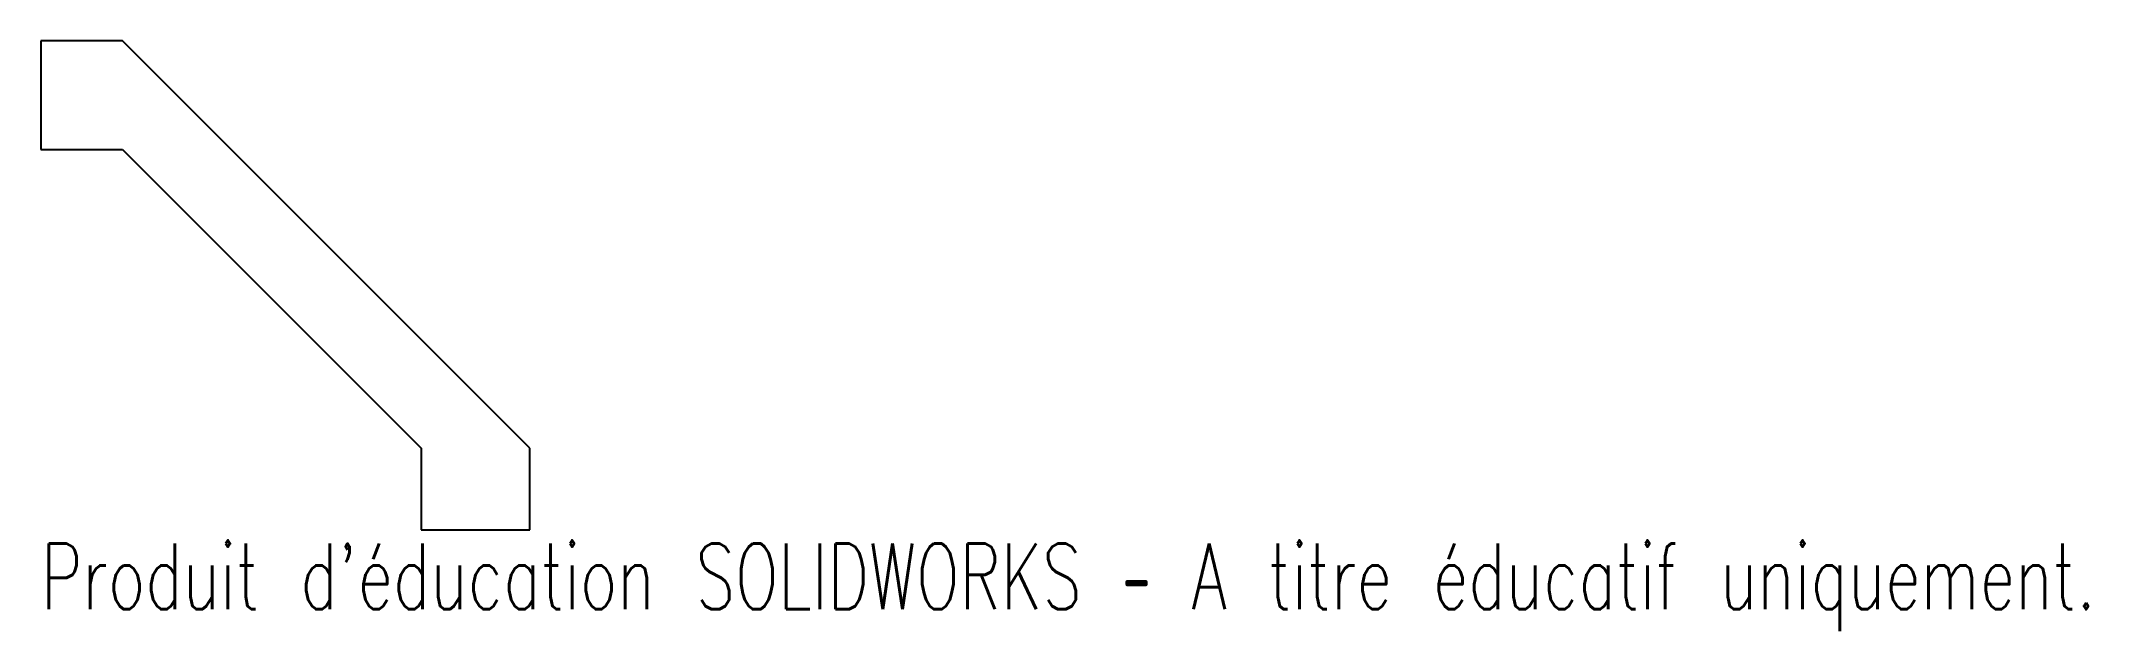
# Model space of a CAD drawing. Header units: millimetres. Extents: x -36 to 115, y -7 to 36.
import ezdxf

# ---------------------------------------------------------------- set-up
doc = ezdxf.new("R2010")
doc.units = ezdxf.units.MM
doc.styles.add('SLDTEXTSTYLE0', font='TXT', dxfattribs={"width": 0.7, "bigfont": 'bigfont'})

msp = doc.modelspace()

# ---------------------------------------------------------------- linework, layer by layer
at = {"color": 7, "linetype": 'Continuous', "lineweight": 25}
for p, q in [((-30, 36), (-36, 36)), ((-36, 36), (-36, 28)), ((0, 6), (-30, 36)), ((-36, 28), (-30, 28)), ((-30, 28), (-8, 6)), ((-8, 6), (-8, 0)), ((0, 0), (0, 6)), ((-8, 0), (0, 0))]:
    msp.add_line(p, q, dxfattribs=at)

# ---------------------------------------------------------------- texts
at = {"color": 7, "linetype": 'Continuous', "insert": (-36, -1.02), "char_height": 4.8336, "attachment_point": 1, "style": 'SLDTEXTSTYLE0'}
msp.add_mtext("Produit d'éducation SOLIDWORKS – A titre éducatif uniquement.", dxfattribs=at)

doc.saveas('drawing.dxf')
